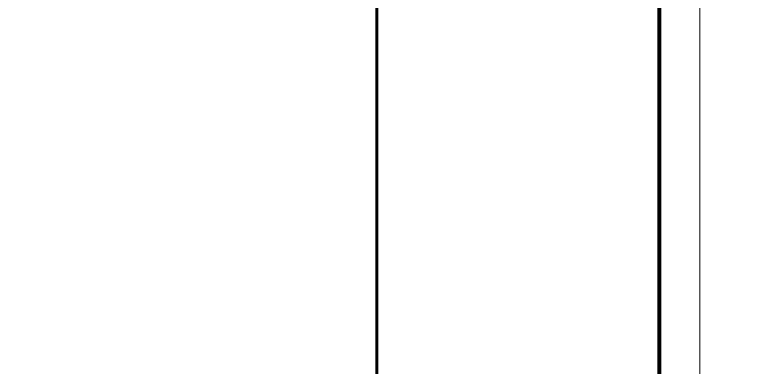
# Model space of a CAD drawing. Extents: x 3002737 to 4077523, y -995787 to -7267.
# Drawn here: x 3484483 to 3502677, y -743729 to -735006 of the extents above; entities that cross this region are included whole.
import ezdxf
from ezdxf.xclip import XClip

# ---------------------------------------------------------------- set-up
doc = ezdxf.new("R2010")
doc.units = 0
doc.header["$LTSCALE"] = 1000
doc.header["$MEASUREMENT"] = 0
doc.header["$XCLIPFRAME"] = 2
doc.linetypes.add('DOTE', pattern=[2.42, 2, -0.2, 0.02, -0.2])
doc.layers.get('0').update_dxf_attribs({"linetype": 'CONTINUOUS'})
doc.layers.add('!!电气', color=1, linetype='CONTINUOUS')
doc.layers.add('DOTE', color=19, linetype='DOTE', lineweight=9)
doc.layers.add('图框', color=147, linetype='CONTINUOUS', lineweight=20)

# ---------------------------------------------------------------- blocks, each defined once
blk = doc.blocks.new('A$C5FAA2C27')
at = {"layer": '图框', "const_width": 70}
blk.add_lwpolyline([(0, 0), (0, 57400)], dxfattribs=at)
blk = doc.blocks.new('A$C74D73064')
at = {"layer": 'DOTE', "color": 252}
blk.add_line((196116, 54519), (-86385, 54519), dxfattribs=at)

msp = doc.modelspace()

# ---------------------------------------------------------------- linework, layer by layer
at = {"layer": '图框'}
for points in [[(3417351.8, -698786.6), (3501451.8, -698786.6), (3501451.8, -758186.6), (3417351.8, -758186.6)], [(3501451.8, -698786.6), (3585551.8, -698786.6), (3585551.8, -758186.6), (3501451.8, -758186.6)]]:
    msp.add_lwpolyline(points, close=True, dxfattribs=at)
at = {"layer": '图框', "const_width": 100}
msp.add_lwpolyline([(3500451.8, -757186.6), (3500451.8, -699786.6), (3419851.8, -699786.6), (3419851.8, -757186.6)], close=True, dxfattribs=at)

# ---------------------------------------------------------------- block references
at = {"layer": '!!电气'}
msp.add_blockref('A$C5FAA2C27', (3493451.8, -757186.6), dxfattribs=at)
at = {"color": 252}
ref = msp.add_blockref('A$C74D73064', (3366338.8, -790994.3), dxfattribs=at)
XClip(ref).set_block_clipping_path([(63315.4263309771, 50772.2529092039), (117315.4131985184, 70272.2529080271)])

doc.saveas('drawing.dxf')
